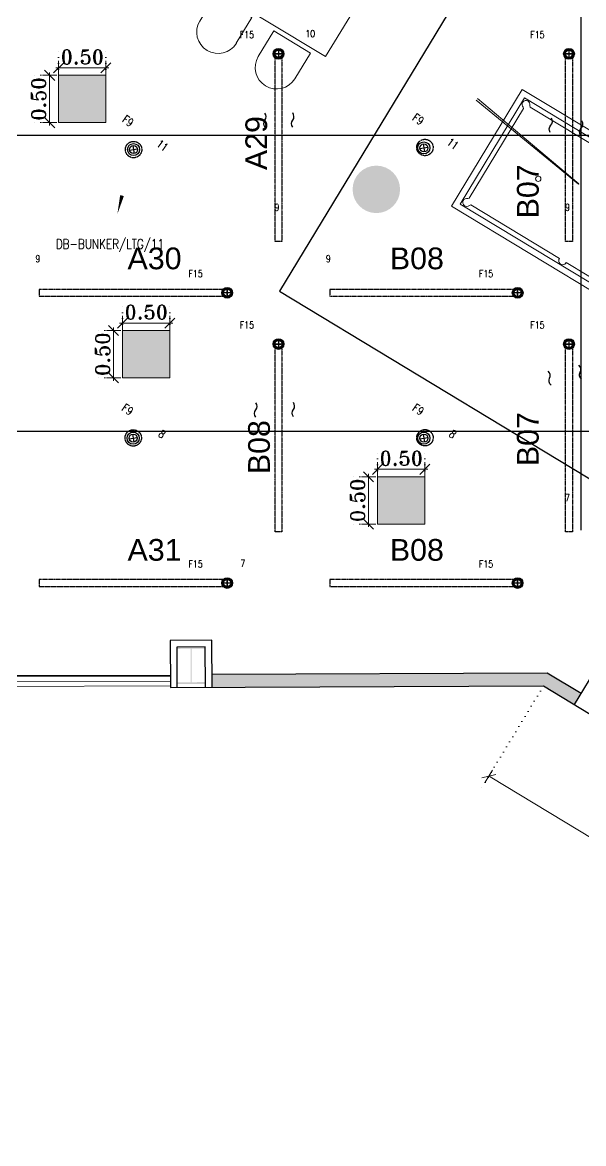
# Model space of a CAD drawing. Header units: inches. Extents: x 102655 to 148943, y 72248 to 114419.
# Drawn here: x 123323 to 129231, y 72248 to 84062 of the extents above; entities that cross this region are included whole.
import ezdxf
from ezdxf.enums import TextEntityAlignment as Align

# ---------------------------------------------------------------- set-up
doc = ezdxf.new("R2010")
doc.units = ezdxf.units.IN
doc.linetypes.add('CENTER INDS', pattern=[13.335, 8.89, -1.11125, 2.2225, -1.11125])
doc.linetypes.add('DOT2', pattern=[0.125, 0, -0.125])
doc.layers.get('Defpoints').update_dxf_attribs({"color": 8})
for name, color, linetype, lineweight in [('ceiling dim', 8, 'Continuous', 5), ('CURTAIN WALL', 8, 'Continuous', 20), ('Furnitureee', 8, 'Continuous', 5), ('Part', 8, 'Continuous', 0), ('S-SOLID', 8, 'Continuous', 0), ('walllllllll', 8, 'Continuous', 30)]:
    doc.layers.add(name, color=color, linetype=linetype, lineweight=lineweight)
for name, color, linetype in [('E-LEADER', 30, 'Continuous'), ('E-LTG', 92, 'Continuous'), ('E-TAG', 30, 'Continuous'), ('E_TAG', 30, 'Continuous'), ('WALL-GNRL', 8, 'Continuous')]:
    doc.layers.add(name, color=color, linetype=linetype)
doc.layers.add('ELECTRICAL LIGHTING CEILING', color=6, linetype='CENTER INDS', true_color=0xff00ff)
doc.styles.add('Pyzd-Romans', font='romans.shx', dxfattribs={"width": 0.8})
doc.styles.add('ROMANT', font='romant')
doc.styles.get("Standard").update_dxf_attribs({"font": 'arial.ttf'})
doc.dimstyles.new('50', dxfattribs={"dimtxt": 0.15, "dimasz": 0.015, "dimexe": 0.18, "dimexo": 0.0625, "dimgap": 0.04, "dimtad": 1, "dimzin": 0, "dimdsep": 46, "dimtxsty": 'ROMANT', "dimblk": 'SAM2', "dimcen": 0.09, "dimclre": 181, "dimclrt": 3, "dimazin": 0, "dimtfac": 0.782609, "dimtix": 1, "dimtmove": 2, "dimatfit": 3, "dimldrblk": 'SAM2', "dimfxl": 0.18, "dimtolj": 1, "dimtzin": 0, "dimarcsym": 0})

# ---------------------------------------------------------------- blocks, each defined once
blk = doc.blocks.new('*A117')
at = {"layer": 'Part'}
blk.add_hatch(color=256, dxfattribs=at).paths.add_polyline_path([(43013, 13021), (43013, 13040), (43313, 13040), (43313, 13021), (43169, 13021), (43169, 12669), (43313, 12669), (43313, 12650), (43013, 12650), (43013, 12669), (43158, 12669), (43158, 13021)], flags=17)
blk = doc.blocks.new('СБИ05_2800х1550')
for p, q in [((-1400, 0), (-1400, -1550)), ((1400, 0), (-1400, 0)), ((1400, -1550), (1400, 0)), ((-1330, -70), (-1330, -1480)), ((1330, -70), (-1330, -70)), ((-1219, -125), (-1232, -112)), ((-1219, -125), (-45, -125)), ((45, -125), (1219, -125)), ((1219, -125), (1232, -112)), ((1330, -1480), (1330, -70)), ((-1275, -180), (-1287, -168)), ((-1275, -180), (-1275, -1370)), ((1275, -180), (1287, -168)), ((1275, -1370), (1275, -180)), ((-1783, -376), (-298, -591)), ((-297, -586), (-1779, -352)), ((-298, -591), (-297, -586)), ((127, -716), (123, -719)), ((123, -719), (905, -1999)), ((926, -1986), (127, -716)), ((-1275, -1370), (-1287, -1382)), ((1275, -1370), (1287, -1382)), ((-1330, -1480), (1330, -1480)), ((-1219, -1425), (-1232, -1438)), ((-1219, -1425), (-45, -1425)), ((45, -1425), (1219, -1425)), ((1219, -1425), (1232, -1438)), ((-1400, -1550), (1400, -1550))]:
    blk.add_line(p, q)
for centre in [(803, -635), (-719, -775), (572, -775), (630, -740), (687, -705), (687, -775), (745, -670), (745, -740), (803, -705), (803, -772), (630, -810), (687, -843), (745, -808), (745, -875), (803, -840), (803, -908)]:
    blk.add_circle(centre, 30)
for centre, start, end in [((-1275, -125), 16.4277, 254.3276), ((0, -121), 354.5766, 185.4234), ((1275, -125), 285.6724, 163.5723), ((-1275, -1425), 105.6724, 343.5723), ((1275, -1425), 196.4277, 74.3276), ((0, -1429), 174.5766, 5.4234)]:
    blk.add_arc(centre, 45, start, end)
blk = doc.blocks.new('wasdf')
at = {"color": 8, "linetype": 'Continuous', "lineweight": 9, "extrusion": (2.01496e-18, -9.70452e-08, 1)}
blk.add_line((0, 0), (-80, 307, 0), dxfattribs=at)
blk.add_lwpolyline([(-515, 194), (-435, -113), (0, 0)], dxfattribs=at)
at = {"color": 8, "linetype": 'Continuous', "lineweight": 9}
for points in [[(-354, 467, 0), (-234, 499, 0), (-111, 426, 0), (-80, 306, 0)], [(-516, 192, 0), (-547, 313, 0), (-475, 436, 0), (-354, 467, 0)]]:
    blk.add_open_spline(points, degree=3, dxfattribs=at)
blk = doc.blocks.new('sdg')
blk.add_lwpolyline([(-750, 0), (731, 0), (731, 750), (-750, 750)], close=True)
at = {"extrusion": (-2.44238e-08, 1.69302e-09, 1), "xscale": -1, "rotation": 14.57659995286336}
blk.add_blockref('wasdf', (-595, 800, 0), dxfattribs=at)
at = {"extrusion": (2.44238e-08, 1.69302e-09, 1), "rotation": 345.4234000471889}
blk.add_blockref('wasdf', (576, 800, 0), dxfattribs=at)
at = {"extrusion": (-2.44238e-08, -1.69302e-09, 1), "rotation": 165.4234000149877}
blk.add_blockref('wasdf', (-595, -50, 0), dxfattribs=at)
at = {"extrusion": (2.44238e-08, -1.69302e-09, 1), "xscale": -1.000000000000001, "rotation": 194.5765999206621}
blk.add_blockref('wasdf', (576, -50, 0), dxfattribs=at)
blk = doc.blocks.new('SAM2')
for p, q in [((3.54, 3.54), (-3.54, -3.54)), ((-1, 0), (0, 0)), ((0, -5), (0, 5))]:
    blk.add_line(p, q)
blk = doc.blocks.new('*D140')
at = {"color": 181, "linetype": 'DOT2', "lineweight": -2, "ltscale": 0.5, "transparency": 16777216}
for p, q in [((478781.829, 1037605.07), (478781.193, 1037604.02)), ((478787.965, 1037601.352), (478787.329, 1037600.302))]:
    blk.add_line(p, q, dxfattribs=at)
at = {"color": 0, "lineweight": -2, "ltscale": 0.5, "transparency": 16777216}
blk.add_line((478787.409, 1037600.464), (478781.299, 1037604.166), dxfattribs=at)
at = {"layer": 'Defpoints', "color": 0, "ltscale": 0.5, "transparency": 16777216}
for p in [(478781.862, 1037605.124), (478781.286, 1037604.174), (478787.998, 1037601.405)]:
    blk.add_point(p, dxfattribs=at)
at = {"color": 0, "lineweight": -2, "ltscale": 0.5, "transparency": 16777216, "xscale": 0.015, "yscale": 0.015, "zscale": 0.015}
for p, rotation in [((478781.286, 1037604.174), 148.7862734632857), ((478787.422, 1037600.456), 328.7862734632858)]:
    blk.add_blockref('SAM2', p, dxfattribs=dict(at, rotation=rotation))
at = {"color": 3, "ltscale": 0.5, "transparency": 16777216, "insert": (478784.414, 1037602.413), "char_height": 0.15, "attachment_point": 5, "rotation": 328.7863, "style": 'ROMANT'}
blk.add_mtext('\\A1;7.17', dxfattribs=at)
blk = doc.blocks.new('*D185')
at = {"layer": 'ceiling dim', "color": 181, "linetype": 'DOT2', "lineweight": -2, "ltscale": 0.5, "transparency": 16777216}
for p, q in [((478776.756, 1037611.621), (478776.756, 1037611.817)), ((478777.254, 1037611.621), (478777.254, 1037611.817))]:
    blk.add_line(p, q, dxfattribs=at)
at = {"layer": 'ceiling dim', "color": 0, "lineweight": -2, "ltscale": 0.5, "transparency": 16777216}
for p, q in [((478776.741, 1037611.637), (478776.726, 1037611.637)), ((478777.254, 1037611.637), (478776.756, 1037611.637)), ((478777.269, 1037611.637), (478777.284, 1037611.637))]:
    blk.add_line(p, q, dxfattribs=at)
at = {"layer": 'Defpoints', "color": 0, "ltscale": 0.5, "transparency": 16777216}
for p in [(478776.756, 1037611.637), (478776.756, 1037611.559), (478777.254, 1037611.559)]:
    blk.add_point(p, dxfattribs=at)
at = {"layer": 'ceiling dim', "color": 0, "lineweight": -2, "ltscale": 0.5, "transparency": 16777216, "xscale": 0.015, "yscale": 0.015, "zscale": 0.015}
blk.add_blockref('SAM2', (478776.756, 1037611.637), dxfattribs=at)
at = {"layer": 'ceiling dim', "color": 0, "lineweight": -2, "ltscale": 0.5, "transparency": 16777216, "xscale": 0.015, "yscale": 0.015, "zscale": 0.015, "rotation": 180}
blk.add_blockref('SAM2', (478777.254, 1037611.637), dxfattribs=at)
at = {"layer": 'ceiling dim', "color": 3, "ltscale": 0.5, "transparency": 16777216, "insert": (478777.005, 1037611.752), "char_height": 0.15, "attachment_point": 5, "style": 'ROMANT'}
blk.add_mtext('\\A1;0.50', dxfattribs=at)
blk = doc.blocks.new('*D186')
at = {"layer": 'ceiling dim', "color": 0, "lineweight": -2, "ltscale": 0.5, "transparency": 16777216}
for p, q in [((478776.661, 1037611.574), (478776.661, 1037611.589)), ((478776.661, 1037611.559), (478776.661, 1037611.06)), ((478776.661, 1037611.045), (478776.661, 1037611.03))]:
    blk.add_line(p, q, dxfattribs=at)
at = {"layer": 'ceiling dim', "color": 181, "linetype": 'DOT2', "lineweight": -2, "ltscale": 0.5, "transparency": 16777216}
for p, q in [((478776.693, 1037611.559), (478776.481, 1037611.559)), ((478776.693, 1037611.06), (478776.481, 1037611.06))]:
    blk.add_line(p, q, dxfattribs=at)
at = {"layer": 'Defpoints', "color": 0, "ltscale": 0.5, "transparency": 16777216}
for p in [(478776.756, 1037611.559), (478776.661, 1037611.06), (478776.756, 1037611.06)]:
    blk.add_point(p, dxfattribs=at)
at = {"layer": 'ceiling dim', "color": 0, "lineweight": -2, "ltscale": 0.5, "transparency": 16777216, "xscale": 0.015, "yscale": 0.015, "zscale": 0.015}
for p, rotation in [((478776.661, 1037611.559), 270), ((478776.661, 1037611.06), 90)]:
    blk.add_blockref('SAM2', p, dxfattribs=dict(at, rotation=rotation))
at = {"layer": 'ceiling dim', "color": 3, "ltscale": 0.5, "transparency": 16777216, "insert": (478776.546, 1037611.309), "char_height": 0.15, "attachment_point": 5, "rotation": 90, "style": 'ROMANT'}
blk.add_mtext('\\A1;0.50', dxfattribs=at)
blk = doc.blocks.new('*D189')
at = {"layer": 'ceiling dim', "color": 181, "linetype": 'DOT2', "lineweight": -2, "ltscale": 0.5, "transparency": 16777216}
for p, q in [((478780.113, 1037607.391), (478780.113, 1037607.587)), ((478780.612, 1037607.391), (478780.612, 1037607.587))]:
    blk.add_line(p, q, dxfattribs=at)
at = {"layer": 'ceiling dim', "color": 0, "lineweight": -2, "ltscale": 0.5, "transparency": 16777216}
for p, q in [((478780.098, 1037607.407), (478780.083, 1037607.407)), ((478780.612, 1037607.407), (478780.113, 1037607.407)), ((478780.627, 1037607.407), (478780.642, 1037607.407))]:
    blk.add_line(p, q, dxfattribs=at)
at = {"layer": 'Defpoints', "color": 0, "ltscale": 0.5, "transparency": 16777216}
for p in [(478780.113, 1037607.407), (478780.113, 1037607.329), (478780.612, 1037607.329)]:
    blk.add_point(p, dxfattribs=at)
at = {"layer": 'ceiling dim', "color": 0, "lineweight": -2, "ltscale": 0.5, "transparency": 16777216, "xscale": 0.015, "yscale": 0.015, "zscale": 0.015}
blk.add_blockref('SAM2', (478780.113, 1037607.407), dxfattribs=at)
at = {"layer": 'ceiling dim', "color": 0, "lineweight": -2, "ltscale": 0.5, "transparency": 16777216, "xscale": 0.015, "yscale": 0.015, "zscale": 0.015, "rotation": 180}
blk.add_blockref('SAM2', (478780.612, 1037607.407), dxfattribs=at)
at = {"layer": 'ceiling dim', "color": 3, "ltscale": 0.5, "transparency": 16777216, "insert": (478780.363, 1037607.522), "char_height": 0.15, "attachment_point": 5, "style": 'ROMANT'}
blk.add_mtext('\\A1;0.50', dxfattribs=at)
blk = doc.blocks.new('*D190')
at = {"layer": 'ceiling dim', "color": 181, "linetype": 'DOT2', "lineweight": -2, "ltscale": 0.5, "transparency": 16777216}
for p, q in [((478780.051, 1037607.329), (478779.839, 1037607.329)), ((478780.051, 1037606.83), (478779.839, 1037606.83))]:
    blk.add_line(p, q, dxfattribs=at)
at = {"layer": 'ceiling dim', "color": 0, "lineweight": -2, "ltscale": 0.5, "transparency": 16777216}
for p, q in [((478780.019, 1037607.344), (478780.019, 1037607.359)), ((478780.019, 1037607.329), (478780.019, 1037606.83)), ((478780.019, 1037606.815), (478780.019, 1037606.8))]:
    blk.add_line(p, q, dxfattribs=at)
at = {"layer": 'Defpoints', "color": 0, "ltscale": 0.5, "transparency": 16777216}
for p in [(478780.113, 1037607.329), (478780.019, 1037606.83), (478780.113, 1037606.83)]:
    blk.add_point(p, dxfattribs=at)
at = {"layer": 'ceiling dim', "color": 0, "lineweight": -2, "ltscale": 0.5, "transparency": 16777216, "xscale": 0.015, "yscale": 0.015, "zscale": 0.015}
for p, rotation in [((478780.019, 1037607.329), 270), ((478780.019, 1037606.83), 90)]:
    blk.add_blockref('SAM2', p, dxfattribs=dict(at, rotation=rotation))
at = {"layer": 'ceiling dim', "color": 3, "ltscale": 0.5, "transparency": 16777216, "insert": (478779.904, 1037607.079), "char_height": 0.15, "attachment_point": 5, "rotation": 90, "style": 'ROMANT'}
blk.add_mtext('\\A1;0.50', dxfattribs=at)
blk = doc.blocks.new('*D195')
at = {"layer": 'ceiling dim', "color": 181, "linetype": 'DOT2', "lineweight": -2, "ltscale": 0.5, "transparency": 16777216}
for p, q in [((478777.428, 1037608.932), (478777.428, 1037609.128)), ((478777.927, 1037608.932), (478777.927, 1037609.128))]:
    blk.add_line(p, q, dxfattribs=at)
at = {"layer": 'ceiling dim', "color": 0, "lineweight": -2, "ltscale": 0.5, "transparency": 16777216}
for p, q in [((478777.413, 1037608.948), (478777.398, 1037608.948)), ((478777.927, 1037608.948), (478777.428, 1037608.948)), ((478777.942, 1037608.948), (478777.957, 1037608.948))]:
    blk.add_line(p, q, dxfattribs=at)
at = {"layer": 'Defpoints', "color": 0, "ltscale": 0.5, "transparency": 16777216}
for p in [(478777.428, 1037608.948), (478777.428, 1037608.87), (478777.927, 1037608.87)]:
    blk.add_point(p, dxfattribs=at)
at = {"layer": 'ceiling dim', "color": 0, "lineweight": -2, "ltscale": 0.5, "transparency": 16777216, "xscale": 0.015, "yscale": 0.015, "zscale": 0.015}
blk.add_blockref('SAM2', (478777.428, 1037608.948), dxfattribs=at)
at = {"layer": 'ceiling dim', "color": 0, "lineweight": -2, "ltscale": 0.5, "transparency": 16777216, "xscale": 0.015, "yscale": 0.015, "zscale": 0.015, "rotation": 180}
blk.add_blockref('SAM2', (478777.927, 1037608.948), dxfattribs=at)
at = {"layer": 'ceiling dim', "color": 3, "ltscale": 0.5, "transparency": 16777216, "insert": (478777.678, 1037609.063), "char_height": 0.15, "attachment_point": 5, "style": 'ROMANT'}
blk.add_mtext('\\A1;0.50', dxfattribs=at)
blk = doc.blocks.new('*D196')
at = {"layer": 'ceiling dim', "color": 181, "linetype": 'DOT2', "lineweight": -2, "ltscale": 0.5, "transparency": 16777216}
for p, q in [((478777.366, 1037608.87), (478777.154, 1037608.87)), ((478777.366, 1037608.371), (478777.154, 1037608.371))]:
    blk.add_line(p, q, dxfattribs=at)
at = {"layer": 'ceiling dim', "color": 0, "lineweight": -2, "ltscale": 0.5, "transparency": 16777216}
for p, q in [((478777.334, 1037608.885), (478777.334, 1037608.9)), ((478777.334, 1037608.87), (478777.334, 1037608.371)), ((478777.334, 1037608.356), (478777.334, 1037608.341))]:
    blk.add_line(p, q, dxfattribs=at)
at = {"layer": 'Defpoints', "color": 0, "ltscale": 0.5, "transparency": 16777216}
for p in [(478777.428, 1037608.87), (478777.334, 1037608.371), (478777.428, 1037608.371)]:
    blk.add_point(p, dxfattribs=at)
at = {"layer": 'ceiling dim', "color": 0, "lineweight": -2, "ltscale": 0.5, "transparency": 16777216, "xscale": 0.015, "yscale": 0.015, "zscale": 0.015}
for p, rotation in [((478777.334, 1037608.87), 270), ((478777.334, 1037608.371), 90)]:
    blk.add_blockref('SAM2', p, dxfattribs=dict(at, rotation=rotation))
at = {"layer": 'ceiling dim', "color": 3, "ltscale": 0.5, "transparency": 16777216, "insert": (478777.219, 1037608.62), "char_height": 0.15, "attachment_point": 5, "rotation": 90, "style": 'ROMANT'}
blk.add_mtext('\\A1;0.50', dxfattribs=at)
blk = doc.blocks.new('E-L-FSPOT2')
at = {"color": 254, "lineweight": 0}
for points in [[(0, -75), (0, -75), (0, -75), (0, -75), (0, -75), (0, -75), (0, -75), (0, -75), (0, -75), (0, -75), (0, -75), (0, -75)], [(0, -75), (0, -75)], [(0, -75), (0, -75)], [(0, -75), (0, -75)], [(0, -75), (0, -75)], [(0, -75), (0, -75)], [(0, -75), (0, -75)], [(0, -75), (0, -75)], [(0, -75), (0, -75)], [(0, -75), (0, -75)], [(0, -75), (0, -75)], [(0, -75), (0, -75)], [(0, -75), (0, -75)], [(0, -75), (0, -75), (0, -75)], [(0, -75), (0, -75)], [(0, -75), (0, -75)], [(0, -75), (0, -75)], [(0, -75), (0, -75), (0, -75), (0, -75), (0, -75), (0, -75), (0, -75), (0, -75), (0, -75), (0, -75)], [(0, -75), (0, -75)]]:
    blk.add_lwpolyline(points, dxfattribs=at)
blk.add_circle((0, 0), 75)
at = {"layer": 'E-TAG'}
for points in [[(-35, -35), (35, 35)], [(-35, 35), (35, -35)]]:
    blk.add_lwpolyline(points, dxfattribs=at)
blk.add_circle((0, 0), 50, dxfattribs=at)
at = {"layer": 'E-TAG', "style": 'Pyzd-Romans', "width": 0.8, "flags": 1}
for tag, p in [('BPANEL', (263, 925)), ('SWITCH', (-262, 700)), ('LOADVA', (263, 700)), ('BTYPE', (-262, 475)), ('PANEL', (263, 475)), ('HEIGHT', (-247, -478)), ('DSCR', (-247, -703)), ('ROOM', (278, -703))]:
    blk.add_attdef(tag, text='', height=100, dxfattribs=at).set_placement(p, align=Align.MIDDLE_CENTER)
at = {"layer": 'E-TAG', "style": 'Pyzd-Romans', "width": 0.8}
for tag, p in [('TYPE', (-262, 250)), ('NO.', (263, 250)), ('W.P', (-247, -253)), ('A,B,C', (278, -253)), ('CBT', (278, -478))]:
    blk.add_attdef(tag, text='', height=100, dxfattribs=at).set_placement(p, align=Align.MIDDLE_CENTER)
blk = doc.blocks.new('f15')
at = {"layer": 'E-LEADER'}
for points in [[(19, 0), (-19, 0)], [(0, 19), (0, -19)]]:
    blk.add_lwpolyline(points, dxfattribs=at)
blk.add_circle((0, 0), 23.3, dxfattribs=at)
at = {"layer": 'E-LTG'}
for radius in [28.2, 19]:
    blk.add_circle((0, 0), radius, dxfattribs=at)
at = {"layer": 'E_TAG', "style": 'Pyzd-Romans', "width": 0.8, "flags": 1}
for tag, p in [('BPANEL', (262.5, 1125)), ('SWITCH', (-262.5, 900)), ('LOADVA', (262.5, 900)), ('BTYPE', (-262.5, 675)), ('PANEL', (262.5, 675)), ('HEIGHT', (-262.5, -675)), ('DSCR', (-262.5, -900)), ('ROOM', (262.5, -900))]:
    blk.add_attdef(tag, text='', height=100, dxfattribs=at).set_placement(p, align=Align.MIDDLE_CENTER)
at = {"layer": 'E_TAG', "style": 'Pyzd-Romans', "width": 0.8}
for tag, p in [('TYPE', (-262.5, 450)), ('NO.', (262.5, 450)), ('W.P', (-262.5, -450)), ('A,B,C', (262.5, -450)), ('CBT', (262.5, -675))]:
    blk.add_attdef(tag, text='', height=100, dxfattribs=at).set_placement(p, align=Align.MIDDLE_CENTER)
blk = doc.blocks.new('E-Ct-No')
at = {"color": 5}
blk.add_lwpolyline([(700, 0, 0, 40, 0), (500, 0, 0, 0, -0.000017), (0, 0, 0, 0, -0.352972)], format="xyseb", dxfattribs=at)
at = {"layer": 'E-TAG', "style": 'Pyzd-Romans', "width": 0.8}
blk.add_attdef('PNL\\NO', text='', height=100, dxfattribs=at).set_placement((1025, 0), align=Align.MIDDLE_CENTER)
blk = doc.blocks.new('*U38')
at = {"color": 0}
for points in [[(0, 75, -0.36397), (0, 0), (0, 0), (0, 0), (0, 0, 0.36397), (0, -75)], [(327, 75, -0.36397), (327, 0), (327, 0), (327, 0), (327, 0, 0.36397), (327, -75)]]:
    blk.add_lwpolyline(points, format="xyb", dxfattribs=at)
blk = doc.blocks.new('*U39')
at = {"color": 0}
for points in [[(0, 75, -0.36397), (0, 0), (0, 0), (0, 0), (0, 0, 0.36397), (0, -75)], [(395, 75, -0.36397), (395, 0), (395, 0), (395, 0), (395, 0, 0.36397), (395, -75)]]:
    blk.add_lwpolyline(points, format="xyb", dxfattribs=at)
blk = doc.blocks.new('*U21')
at = {"color": 0}
for points in [[(0, 75, -0.36397), (0, 0), (0, 0), (0, 0), (0, 0, 0.36397), (0, -75)], [(292, 75, -0.36397), (292, 0), (292, 0), (292, 0), (292, 0, 0.36397), (292, -75)]]:
    blk.add_lwpolyline(points, format="xyb", dxfattribs=at)
blk = doc.blocks.new('*U22')
at = {"color": 0}
for points in [[(0, 75, -0.36397), (0, 0), (0, 0), (0, 0), (0, 0, 0.36397), (0, -75)], [(321, 75, -0.36397), (321, 0), (321, 0), (321, 0), (321, 0, 0.36397), (321, -75)]]:
    blk.add_lwpolyline(points, format="xyb", dxfattribs=at)
blk = doc.blocks.new('f')
at = {"layer": 'S-SOLID', "ltscale": 0.5, "true_color": 0xed1f24, "transparency": 33554559}
h = blk.add_hatch(color=240, dxfattribs=at)
h.dxf.hatch_style = 1
h.paths.add_polyline_path([(478776.756, 1037611.559), (478777.254, 1037611.559), (478777.254, 1037611.06), (478776.756, 1037611.06)])
at = {"layer": 'S-SOLID', "ltscale": 0.5, "true_color": 0x999b37, "transparency": 33554559}
h = blk.add_hatch(color=55, dxfattribs=at)
h.dxf.hatch_style = 1
edge = h.paths.add_edge_path()
edge.add_arc((478780.101, 1037610.357), 0.25, 0, 360)
at = {"layer": 'S-SOLID', "ltscale": 0.5, "true_color": 0xed1f24, "transparency": 33554559}
h = blk.add_hatch(color=240, dxfattribs=at)
h.dxf.hatch_style = 1
h.paths.add_polyline_path([(478777.428, 1037608.87), (478777.927, 1037608.87), (478777.927, 1037608.371), (478777.428, 1037608.371)])
h = blk.add_hatch(color=240, dxfattribs=at)
h.dxf.hatch_style = 1
h.paths.add_polyline_path([(478780.113, 1037607.329), (478780.612, 1037607.329), (478780.612, 1037606.83), (478780.113, 1037606.83)])
at = {"layer": 'walllllllll', "ltscale": 0.5}
h = blk.add_hatch(color=8, dxfattribs=at)
h.dxf.hatch_style = 1
h.paths.add_polyline_path([(478781.901, 1037605.264), (478778.372, 1037605.25), (478778.372, 1037605.11), (478781.862, 1037605.124), (478782.186, 1037604.927), (478782.258, 1037605.047)])
at = {"layer": 'ceiling dim', "color": 242, "ltscale": 0.5, "true_color": 0xcd2027}
for points in [[(478776.756, 1037611.559), (478777.254, 1037611.559), (478777.254, 1037611.06), (478776.756, 1037611.06)], [(478777.428, 1037608.87), (478777.927, 1037608.87), (478777.927, 1037608.371), (478777.428, 1037608.371)], [(478780.113, 1037607.329), (478780.612, 1037607.329), (478780.612, 1037606.83), (478780.113, 1037606.83)]]:
    blk.add_lwpolyline(points, close=True, dxfattribs=at)
at = {"layer": 'CURTAIN WALL', "color": 8, "linetype": 'Continuous', "lineweight": 20, "extrusion": (2.32265e-18, -9.70452e-08, 1)}
for p, q in [((478770.768, 1037605.236), (478777.932, 1037605.236)), ((478777.932, 1037605.224), (478770.768, 1037605.206)), ((478777.932, 1037605.124), (478767.035, 1037605.098)), ((478777.932, 1037605.174), (478770.768, 1037605.156))]:
    blk.add_line(p, q, dxfattribs=at)
at = {"layer": 'WALL-GNRL', "color": 8, "extrusion": (-2.32265e-18, -9.70452e-08, 1)}
for p, q in [((478782.186, 1037604.927), (478782.442, 1037605.351)), ((478778.372, 1037605.25), (478781.901, 1037605.264)), ((478781.901, 1037605.264), (478782.258, 1037605.047)), ((478777.932, 1037605.108), (478781.862, 1037605.124)), ((478781.862, 1037605.124), (478787.998, 1037601.405))]:
    blk.add_line(p, q, dxfattribs=at)
at = {"layer": 'WALL-GNRL', "color": 8}
blk.add_lwpolyline([(478779.082, 1037609.283), (478783.051, 1037606.881), (478785.453, 1037610.85), (478781.485, 1037613.252)], close=True, dxfattribs=at)
for points in [[(478778.372, 1037605.11, 0), (478778.37, 1037605.606, 0), (478777.93, 1037605.604, 0), (478777.932, 1037605.108, 0)], [(478778.302, 1037605.11, 0), (478778.3, 1037605.535, 0), (478778, 1037605.534, 0), (478778.002, 1037605.108, 0)]]:
    blk.add_polyline3d(points, dxfattribs=at)
at = {"color": 8, "lineweight": 0, "extrusion": (-1.46978e-07, -1.66425e-07, 1), "xscale": 0.001000000000009727, "yscale": 0.001000000000009727, "zscale": 0.001000000000009727, "rotation": 0.2454121065293352}
blk.add_blockref('*A117', (478735.043, 1037592.31, -0.243), dxfattribs=at)
at = {"layer": 'Furnitureee', "color": 8, "ltscale": 0.5, "extrusion": (-2.32164e-08, -8.29435e-08, 1), "xscale": 0.001000000000009731, "yscale": 0.001000000000009731, "zscale": 0.001000000000009731, "rotation": 328.7254121324771}
blk.add_blockref('sdg', (478778.941, 1037612.135, -0.097), dxfattribs=at)
at = {"layer": 'Furnitureee', "color": 8, "ltscale": 0.5, "xscale": 0.0009277777888992424, "yscale": 0.0009277777888992424, "zscale": 0.0009277777888992424, "rotation": 328.8132154795648}
blk.add_blockref('СБИ05_2800х1550', (478782.749, 1037610.738), dxfattribs=at)
at = {"layer": '', "color": 8, "ltscale": 0.5}
dim = blk.add_aligned_dim(p1=(478787.9977, 1037601.4055), p2=(478781.8616, 1037605.1236), distance=1.1105, dimstyle='50', dxfattribs=at)
dim.commit()
dim.dimension.update_dxf_attribs({"geometry": '*D140', "text_midpoint": (478784.4138, 1037602.4132)})
at = {"layer": 'ceiling dim', "color": 51, "ltscale": 0.5, "true_color": 0xf7f281}
for base, p1, p2, picture, middle in [((478776.756, 1037611.637), (478777.254, 1037611.559), (478776.756, 1037611.559), '*D185', (478777.005, 1037611.752)), ((478777.428, 1037608.948), (478777.927, 1037608.87), (478777.428, 1037608.87), '*D195', (478777.678, 1037609.063)), ((478780.113, 1037607.407), (478780.612, 1037607.329), (478780.113, 1037607.329), '*D189', (478780.363, 1037607.522))]:
    dim = blk.add_linear_dim(base=base, p1=p1, p2=p2, dimstyle='50', dxfattribs=at)
    dim.commit()
    dim.dimension.update_dxf_attribs({"geometry": picture, "text_midpoint": middle})
for base, p1, p2, picture, middle in [((478776.661, 1037611.06), (478776.756, 1037611.559), (478776.756, 1037611.06), '*D186', (478776.546, 1037611.309)), ((478777.334, 1037608.371), (478777.428, 1037608.87), (478777.428, 1037608.371), '*D196', (478777.219, 1037608.62)), ((478780.019, 1037606.83), (478780.113, 1037607.329), (478780.113, 1037606.83), '*D190', (478779.904, 1037607.079))]:
    dim = blk.add_linear_dim(base=base, p1=p1, p2=p2, angle=90, dimstyle='50', dxfattribs=at)
    dim.commit()
    dim.dimension.update_dxf_attribs({"geometry": picture, "text_midpoint": middle})

msp = doc.modelspace()

# ---------------------------------------------------------------- linework, layer by layer
for p, q in [((129204.08729, 102435.7164), (129204.08729, 78712.6637)), ((116848.01632, 82873.96027), (130489.78408, 82873.96027)), ((116848.01632, 79753.59494), (129654.07223, 79753.59494))]:
    msp.add_line(p, q)
at = {"layer": 'ELECTRICAL LIGHTING CEILING', "color": 6}
for points in [[(125983.08694, 83732.12683), (126055.08318, 83732.12677), (126055.08153, 81753.31433), (125983.08529, 81753.31439)], [(129041.84302, 83732.12427), (129113.83926, 83732.12421), (129113.83761, 81753.31178), (129041.84137, 81753.31184)], [(123500.83756, 81177.34652), (125478.57222, 81177.34487), (125478.57228, 81249.34111), (123500.83762, 81249.34276)], [(126559.59364, 81177.34397), (128537.3283, 81177.34232), (128537.32836, 81249.33856), (126559.5937, 81249.34021)], [(125983.08439, 80673.37074), (126055.08063, 80673.37068), (126055.07898, 78694.55825), (125983.08274, 78694.55831)], [(129041.84047, 80673.36819), (129113.83671, 80673.36813), (129113.83506, 78694.5557), (129041.83882, 78694.55576)], [(123500.83501, 78118.59044), (125478.56967, 78118.58879), (125478.56973, 78190.58503), (123500.83507, 78190.58668)], [(126559.32903, 78118.58791), (128537.06369, 78118.58626), (128537.06375, 78190.5825), (126559.32909, 78190.58415)]]:
    msp.add_lwpolyline(points, close=True, dxfattribs=at)
at = {"layer": 'ELECTRICAL LIGHTING CEILING'}
for centre in [(127561.19734, 82744.41806), (124493.17133, 82722.16074), (124489.70364, 79683.96577), (127561.1948, 79685.66198)]:
    msp.add_circle(centre, 86.39549, dxfattribs=at)

# ---------------------------------------------------------------- block references
ref = msp.add_blockref('f15', (126019.08506, 83732.1268), dxfattribs=dict(xscale=2, yscale=2, zscale=2))
ref.add_attrib('TYPE', 'F15', dxfattribs={"layer": 'E_TAG', "height": 75, "style": 'Pyzd-Romans', "width": 0.8}).set_placement((125686.79824, 83933.55736), align=Align.MIDDLE_CENTER)
ref.add_attrib('NO.', '10', dxfattribs={"layer": 'E_TAG', "height": 75, "style": 'Pyzd-Romans', "width": 0.8}).set_placement((126353.29958, 83942.8479), align=Align.MIDDLE_CENTER)
ref = msp.add_blockref('f15', (129077.84114, 83732.12424), dxfattribs=dict(xscale=2, yscale=2, zscale=2))
ref.add_attrib('TYPE', 'F15', dxfattribs={"layer": 'E_TAG', "height": 75, "style": 'Pyzd-Romans', "width": 0.8}).set_placement((128745.55432, 83933.55481), align=Align.MIDDLE_CENTER)
ref.add_attrib('NO.', '10', dxfattribs={"layer": 'E_TAG', "height": 75, "style": 'Pyzd-Romans', "width": 0.8}).set_placement((129328.98585, 83962.26124), align=Align.MIDDLE_CENTER)
ref = msp.add_blockref('f15', (125478.57225, 81213.34299), dxfattribs=dict(xscale=2, yscale=2, zscale=2))
ref.add_attrib('TYPE', 'F15', dxfattribs={"layer": 'E_TAG', "height": 75, "style": 'Pyzd-Romans', "width": 0.8}).set_placement((125146.28543, 81414.77356), align=Align.MIDDLE_CENTER)
ref.add_attrib('NO.', '9', dxfattribs={"layer": 'E_TAG', "height": 75, "style": 'Pyzd-Romans', "width": 0.8}).set_placement((126003.57226, 82113.34299), align=Align.MIDDLE_CENTER)
ref = msp.add_blockref('f15', (128537.32833, 81213.34043), dxfattribs=dict(xscale=2, yscale=2, zscale=2))
ref.add_attrib('TYPE', 'F15', dxfattribs={"layer": 'E_TAG', "height": 75, "style": 'Pyzd-Romans', "width": 0.8}).set_placement((128205.04151, 81414.771), align=Align.MIDDLE_CENTER)
ref.add_attrib('NO.', '9', dxfattribs={"layer": 'E_TAG', "height": 75, "style": 'Pyzd-Romans', "width": 0.8}).set_placement((129062.32834, 82113.34043), align=Align.MIDDLE_CENTER)
ref = msp.add_blockref('f15', (122960.32643, 80673.37327), dxfattribs=dict(xscale=2, yscale=2, zscale=2))
ref.add_attrib('TYPE', 'F15', dxfattribs={"layer": 'E_TAG', "height": 75, "style": 'Pyzd-Romans', "width": 0.8}).set_placement((122628.03961, 80874.80383), align=Align.MIDDLE_CENTER)
ref.add_attrib('NO.', '9', dxfattribs={"layer": 'E_TAG', "height": 75, "style": 'Pyzd-Romans', "width": 0.8}).set_placement((123485.32644, 81573.37327), align=Align.MIDDLE_CENTER)
ref = msp.add_blockref('f15', (126019.08251, 80673.37071), dxfattribs=dict(xscale=2, yscale=2, zscale=2))
ref.add_attrib('TYPE', 'F15', dxfattribs={"layer": 'E_TAG', "height": 75, "style": 'Pyzd-Romans', "width": 0.8}).set_placement((125686.79569, 80874.80128), align=Align.MIDDLE_CENTER)
ref.add_attrib('NO.', '9', dxfattribs={"layer": 'E_TAG', "height": 75, "style": 'Pyzd-Romans', "width": 0.8}).set_placement((126544.08252, 81573.37071), align=Align.MIDDLE_CENTER)
ref = msp.add_blockref('f15', (129077.83859, 80673.36816), dxfattribs=dict(xscale=2, yscale=2, zscale=2))
ref.add_attrib('TYPE', 'F15', dxfattribs={"layer": 'E_TAG', "height": 75, "style": 'Pyzd-Romans', "width": 0.8}).set_placement((128745.55177, 80874.79873), align=Align.MIDDLE_CENTER)
ref.add_attrib('NO.', '9', dxfattribs={"layer": 'E_TAG', "height": 75, "style": 'Pyzd-Romans', "width": 0.8}).set_placement((129602.8386, 81573.36816), align=Align.MIDDLE_CENTER)
ref = msp.add_blockref('f15', (128537.06372, 78154.58436), dxfattribs=dict(xscale=2, yscale=2, zscale=2))
ref.add_attrib('TYPE', 'F15', dxfattribs={"layer": 'E_TAG', "height": 75, "style": 'Pyzd-Romans', "width": 0.8}).set_placement((128204.7769, 78356.01492), align=Align.MIDDLE_CENTER)
ref.add_attrib('NO.', '7', dxfattribs={"layer": 'E_TAG', "height": 75, "style": 'Pyzd-Romans', "width": 0.8}).set_placement((129062.06373, 79054.58436), align=Align.MIDDLE_CENTER)
ref = msp.add_blockref('f15', (125478.5697, 78154.58691), dxfattribs=dict(xscale=2, yscale=2, zscale=2))
ref.add_attrib('TYPE', 'F15', dxfattribs={"layer": 'E_TAG', "height": 75, "style": 'Pyzd-Romans', "width": 0.8}).set_placement((125146.28288, 78356.01747), align=Align.MIDDLE_CENTER)
ref.add_attrib('NO.', '7', dxfattribs={"layer": 'E_TAG', "height": 75, "style": 'Pyzd-Romans', "width": 0.8}).set_placement((125643.46189, 78361.51468), align=Align.MIDDLE_CENTER)
at = {"layer": 'ceiling dim', "xscale": 1000, "yscale": 1000, "zscale": 1000}
msp.add_blockref('f', (-478653051.58299, -1037528053.90511), dxfattribs=at)
at = {"layer": 'E-LTG', "xscale": 0.8476918827478218, "yscale": 0.8476918827478218, "zscale": 0.8476918827478218, "rotation": 324.5660952900275}
for p, values in [((124493.17133, 82722.16074), {'TYPE': 'F9', 'NO.': '11'}), ((127549.82879, 82739.98158), {'TYPE': 'F9', 'NO.': '11'}), ((124488.94873, 79681.62483), {'TYPE': 'F9', 'NO.': '8'}), ((127549.82626, 79681.2255), {'TYPE': 'F9', 'NO.': '8'})]:
    msp.add_blockref('E-L-FSPOT2', p, dxfattribs=at).add_auto_attribs(values)
at = {"layer": 'E-LTG'}
for name, p, rotation in [('*U21', (126168.89048, 83033.15826), 180.2907136909616), ('*U22', (129206.79487, 82949.41875), 174.8998503539228), ('*U38', (129194.92445, 80376.40231), 191.1253641401627), ('*U39', (126176.19292, 79982.75419), 180.5780847686841)]:
    msp.add_blockref(name, p, dxfattribs=dict(at, rotation=rotation))
ref = msp.add_blockref('E-Ct-No', (124493.17133, 82722.16074), dxfattribs=dict(at, rotation=255.9174765947698))
ref.add_attrib('PNL\\NO', 'DB-BUNKER/LTG/11', dxfattribs={"layer": 'E-TAG', "height": 100, "style": 'Pyzd-Romans', "oblique": 360, "width": 0.8}).set_placement((124243.76919, 81727.9658), align=Align.MIDDLE_CENTER)

# ---------------------------------------------------------------- texts
for s, p in [('A29', (125899.49245, 82506.16378)), ('B07', (128758.88595, 81997.74549)), ('B07', (128758.88595, 79386.79583)), ('B08', (125928.41108, 79302.11805))]:
    msp.add_text(s, height=228.893641, rotation=90).set_placement(p)
for s, p in [('A30', (124429.76317, 81461.26184)), ('B08', (127191.84025, 81461.26184)), ('A31', (124429.76317, 78389.77158)), ('B08', (127191.84025, 78389.77158))]:
    msp.add_text(s, height=228.893641).set_placement(p)

doc.saveas('drawing.dxf')
